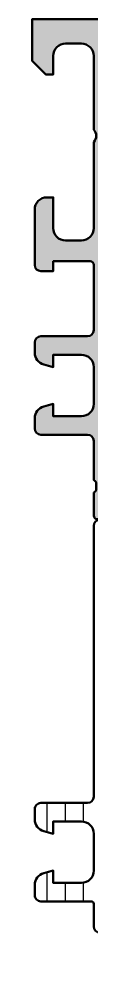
# Model space of a CAD drawing. Extents: x 0 to 104, y -75 to 90.
# Drawn here: x 30 to 34.8, y 12.5 to 90 of the extents above; entities that cross this region are included whole.
import ezdxf

# ---------------------------------------------------------------- set-up
doc = ezdxf.new("R2010")
doc.units = 0
for name, color, linetype, lineweight in [('0S-Alu contour', 7, 'Continuous', 50), ('0S-Alu hatch', 252, 'Continuous', 25), ('0S-Plastic contour', 254, 'Continuous', 50), ('0S-Plastic hatch', 253, 'Continuous', 25)]:
    doc.layers.add(name, color=color, linetype=linetype, lineweight=lineweight)

# ---------------------------------------------------------------- blocks, each defined once
blk = doc.blocks.new('284639__8B22DBD5_8BBC_4731_A836_5E5B8DB3A816___96AA1B14_B327_4AFA_A6A4_4AA2CDEC6CCD_')
at = {"layer": '0S-Plastic hatch'}
h = blk.add_hatch(dxfattribs=at)
h.set_pattern_fill('ANSI31', color=256, scale=0.4680000000000001, angle=45, style=0)
h.set_pattern_definition([(90, (0, 0), (-1.4859, 0), [])])
edge = h.paths.add_edge_path()
edge.add_line((34.99999999999995, 48.79000299999965), (34.99999999999999, 26.74999999999958))
edge.add_ellipse((34.5, 26.74999999999958), major_axis=(-0.4999999999999858, 0), ratio=1, start_angle=90, end_angle=180, ccw=False)
edge.add_line((34.5, 26.24999999999959), (30.69999999999997, 26.2499999999996))
edge.add_arc((30.69999999999997, 25.74999999999963), 0.4999999999999645, 89.99999999999959, 180)
edge.add_line((30.2, 25.74999999999964), (30.19999999999999, 24.91925077662529))
edge.add_arc((31.20000000000009, 24.91925077662529), 1.000000000000103, 180, 255.0000000000062)
edge.add_line((30.94118095489765, 23.95332495033609), (31.7, 23.74999999999965))
edge.add_line((31.7, 23.74999999999965), (31.7, 24.74999999999957))
edge.add_line((31.7, 24.74999999999957), (34.00000000000007, 24.74999999999954))
edge.add_ellipse((34.00000000000006, 23.7499999999996), major_axis=(-0.999999999999936, 0), ratio=1, start_angle=180, end_angle=269.9999999999992, ccw=False)
edge.add_line((35, 23.7499999999996), (34.99999999999998, 20.74999999999958))
edge.add_ellipse((33.99999999999999, 20.74999999999959), major_axis=(-0.9999999999999928, 0), ratio=1, start_angle=90, end_angle=180, ccw=False)
edge.add_line((33.99999999999999, 19.74999999999959), (31.69999999999999, 19.74999999999959))
edge.add_line((31.69999999999999, 19.74999999999959), (31.69999999999999, 20.7499999999996))
edge.add_line((31.69999999999999, 20.7499999999996), (30.94118095489742, 20.54667504966297))
edge.add_arc((31.19999999999999, 19.58074922337391), 0.9999999999999957, 105.0000000000028, 180)
edge.add_line((30.2, 19.58074922337392), (30.2, 18.74999999999953))
edge.add_arc((30.69999999999999, 18.74999999999953), 0.4999999999999929, 180, 270.0000000000008)
edge.add_line((30.7, 18.24999999999954), (34.79999999999999, 18.2499999999996))
edge.add_ellipse((34.79999999999998, 18.04999999999957), major_axis=(-0.2000000000000242, 0), ratio=1, start_angle=180, end_angle=269.99999999999795, ccw=False)
edge.add_line((35, 18.04999999999957), (35.00000000000001, 16.20999699999964))
edge.add_arc((35.50000000000001, 16.20999699999965), 0.5, 180, 269.9999999999992)
edge.add_line((35.5, 15.70999699999965), (36.31804666212625, 15.70999699999965))
edge.add_ellipse((36.31804666212626, 15.40999699999963), major_axis=(-0.3000000000000202, 0), ratio=1, start_angle=179.9920751942274, end_angle=270.00000000000136, ccw=False)
edge.add_line((36.61804665925667, 15.40995550581374), (36.61771471172926, 13.00999861706763))
edge.add_arc((37.11771068916784, 13.00999597743822), 0.4999959774455478, 179.9996975182267, 270.0000000001156)
edge.add_line((37.11771068916885, 12.50999999999267), (40.59425482689243, 12.50999999999964))
edge.add_arc((40.45194417790106, 13.49981807472249), 0.9999960709244822, 278.1816080519002, 392.7270160998381)
edge.add_line((41.29319682689245, 14.04045299999961), (39.96698728326968, 16.33751562589296))
edge.add_ellipse((40.40000000000004, 16.58751560019252), major_axis=(-0.4999999999999873, 0), ratio=1, start_angle=0, end_angle=29.99999659934599, ccw=False)
edge.add_line((39.90000000000005, 16.58751560019239), (39.9, 16.81001272907964))
edge.add_ellipse((40.09999999999996, 16.81001272907969), major_axis=(-0.1999999999999602, 0), ratio=1, start_angle=270, end_angle=360, ccw=False)
edge.add_line((40.09999999999996, 17.01001272907965), (43.89999999999999, 17.01001272907959))
edge.add_arc((43.89999999999999, 17.4100127290796), 0.4000000000000057, 270, 450)
edge.add_line((43.89999999999999, 17.8100127290796), (41.89999999999999, 17.81001272907963))
edge.add_ellipse((41.9, 18.11001272907963), major_axis=(-0.2999999999999971, 0), ratio=1, start_angle=0, end_angle=89.99999999999733, ccw=False)
edge.add_line((41.60000000000001, 18.11001272907951), (41.59999999999993, 18.31001272907982))
edge.add_arc((41.29999999999993, 18.31001272907974), 0.2999999999999971, 0, 180)
edge.add_line((40.99999999999993, 18.31001272907965), (40.99999999999998, 18.11001272907977))
edge.add_ellipse((40.69999999999995, 18.11001272907969), major_axis=(-0.3000000000000327, 0), ratio=1, start_angle=90, end_angle=180, ccw=False)
edge.add_line((40.69999999999995, 17.81001272907965), (39.53589838479972, 17.81001272907965))
edge.add_ellipse((39.53589838479971, 18.0100127287111), major_axis=(-0.1999999996314443, 0), ratio=1, start_angle=60.000005346308, end_angle=90.00000000000199, ccw=False)
edge.add_line((39.43589840114587, 17.83680763894232), (38.39909590174437, 18.43540571207528))
edge.add_ellipse((39.39909573626414, 20.16745660626671), major_axis=(-1.999999992277229, 0), ratio=1, start_angle=1.7229977105178023, end_angle=60.000005346308, ccw=False)
edge.add_line((37.40000000000003, 20.10732170492364), (37.36927900988839, 21.04344004725017))
edge.add_ellipse((37.56917139848768, 21.04999999999962), major_axis=(-0.2000000000000093, 0), ratio=1, start_angle=-90, end_angle=1.879625158996305, ccw=False)
edge.add_line((37.56917139848768, 21.24999999999963), (37.79999999999999, 21.24999999999962))
edge.add_arc((37.79999999999999, 21.44999999999963), 0.2000000000000028, 270, 360)
edge.add_line((37.99999999999999, 21.44999999999963), (37.99999999999999, 23.04999999999962))
edge.add_arc((37.79999999999999, 23.04999999999962), 0.2000000000000028, 0, 89.99999999999797)
edge.add_line((37.8, 23.24999999999962), (37.49040958715016, 23.24999999999962))
edge.add_ellipse((37.49040958715016, 23.44999999999963), major_axis=(-0.2000000000000028, 0), ratio=1, start_angle=1.8796251526298988, end_angle=89.9999999999979, ccw=False)
edge.add_ellipse((778.3527883481771, 52.11395122361415), major_axis=(-741.6166718275392, 0), ratio=1, start_angle=1.5436644315739727, end_angle=2.2155768725554026, ccw=False)
edge.add_ellipse((47.0000000000009, 32.46001272908018), major_axis=(-10.00000000000092, 0), ratio=1, start_angle=-1.8796251589031954, end_angle=1.8584317750161858, ccw=False)
edge.add_line((37.00538057003551, 32.78801036653617), (37.2631549213542, 40.722812492831))
edge.add_ellipse((38.2626168643505, 40.6900127290797), major_axis=(-1.000000000000045, 0), ratio=1, start_angle=269.99999999999795, end_angle=358.12037484077, ccw=False)
edge.add_line((38.26261686435053, 41.69001272907974), (40.70000000000006, 41.69001272907965))
edge.add_ellipse((40.70000000000004, 41.3900127290797), major_axis=(-0.2999999999999474, 0), ratio=1, start_angle=180, end_angle=269.99999999999727, ccw=False)
edge.add_line((40.99999999999999, 41.3900127290797), (40.99999999999999, 41.19001272907968))
edge.add_arc((41.29999999999998, 41.19001272907967), 0.2999999999999829, 180, 360)
edge.add_line((41.59999999999995, 41.19001272907966), (41.59999999999995, 41.39001272907967))
edge.add_ellipse((41.89999999999993, 41.39001272907967), major_axis=(-0.2999999999999687, 0), ratio=1, start_angle=270.00000000000136, end_angle=360, ccw=False)
edge.add_line((41.89999999999992, 41.69001272907964), (43.89999999999999, 41.69001272907968))
edge.add_arc((43.89999999999999, 42.09001272907966), 0.3999999999999772, 270.000000000001, 450.000000000001)
edge.add_line((43.89999999999998, 42.49001272907963), (39.38786141229967, 42.49001272907956))
edge.add_ellipse((39.38786141229964, 44.49001272907956), major_axis=(-2.000000000000007, 0), ratio=1, start_angle=-1.8796251589999997, end_angle=90.0000000000008, ccw=False)
edge.add_line((37.38893752630685, 44.55561225657414), (37.40000000000009, 44.89270375323801))
edge.add_ellipse((39.39909574398344, 44.8325688516603), major_axis=(-2.000000000000029, 0), ratio=1, start_angle=299.9999944763776, end_angle=358.27700228941245, ccw=False)
edge.add_line((38.39909591096247, 46.56461975563459), (39.39999991651044, 47.14249182401397))
edge.add_arc((38.89999999999993, 48.00851727600113), 1.000000000000033, 299.9999944763784, 360)
edge.add_line((39.89999999999997, 48.00851727600099), (39.90000000000003, 48.40457006550361))
edge.add_ellipse((40.40000000000002, 48.40457006550353), major_axis=(-0.5, 0), ratio=1, start_angle=330.0000034006549, end_angle=360, ccw=False)
edge.add_line((39.96698728326965, 48.6545700398031), (41.29776616930643, 50.9595469999996))
edge.add_arc((40.45651352031512, 51.50018192527682), 0.999996070924465, 327.2729839001554, 441.8183919481001)
edge.add_line((40.59882416930648, 52.48999999999965), (37.1222800315829, 52.49000000000663))
edge.add_arc((37.12228003158189, 51.99000402256106), 0.4999959774455718, 89.99999999988437, 180.0079248428868)
edge.add_line((36.62228405891901, 51.989934865817), (36.62261599880132, 49.59004449294512))
edge.add_ellipse((36.32261600310557, 49.59000299856505), major_axis=(-0.2999999985653959, 0), ratio=1, start_angle=90, end_angle=180.0079248428869, ccw=False)
edge.add_line((36.32261600310557, 49.29000299999965), (35.49999999999994, 49.29000299999966))
edge.add_arc((35.49999999999994, 48.79000299999965), 0.5, 90, 180)
at = {"layer": '0S-Plastic contour', "color": 7}
for points in [[(36.62228405891901, 51.989934865817), (36.62261599880132, 49.59004449294512)], [(40.59882416930648, 52.48999999999965), (37.1222800315829, 52.49000000000663)], [(39.96698728326965, 48.6545700398031), (41.29776616930643, 50.9595469999996)], [(36.32261600310557, 49.29000299999965), (35.49999999999994, 49.29000299999966)], [(34.99999999999995, 48.79000299999965), (34.99999999999999, 26.74999999999958)], [(39.89999999999997, 48.00851727600099), (39.90000000000003, 48.40457006550361)], [(38.39909591096247, 46.56461975563459), (39.39999991651044, 47.14249182401397)], [(37.38893752630685, 44.55561225657414), (37.40000000000009, 44.89270375323801)], [(43.89999999999998, 42.49001272907963), (39.38786141229967, 42.49001272907956)], [(38.26261686435053, 41.69001272907974), (40.70000000000006, 41.69001272907965)], [(40.99999999999999, 41.3900127290797), (40.99999999999999, 41.19001272907968)], [(41.59999999999995, 41.19001272907966), (41.59999999999995, 41.39001272907967)], [(41.89999999999992, 41.69001272907964), (43.89999999999999, 41.69001272907968)], [(37.00538057003551, 32.78801036653617), (37.2631549213542, 40.722812492831)], [(30.2, 25.74999999999964), (30.19999999999999, 24.91925077662529)], [(34.5, 26.24999999999959), (30.69999999999997, 26.2499999999996)], [(30.94118095489765, 23.95332495033609), (31.7, 23.74999999999965), (31.7, 24.74999999999957), (34.00000000000007, 24.74999999999954)], [(35, 23.7499999999996), (34.99999999999998, 20.74999999999958)], [(37.8, 23.24999999999962), (37.49040958715016, 23.24999999999962)], [(37.99999999999999, 21.44999999999963), (37.99999999999999, 23.04999999999962)], [(37.40000000000003, 20.10732170492364), (37.36927900988839, 21.04344004725017)], [(37.56917139848768, 21.24999999999963), (37.79999999999999, 21.24999999999962)], [(33.99999999999999, 19.74999999999959), (31.69999999999999, 19.74999999999959), (31.69999999999999, 20.7499999999996), (30.94118095489742, 20.54667504966297)], [(30.2, 19.58074922337392), (30.2, 18.74999999999953)], [(30.7, 18.24999999999954), (34.79999999999999, 18.2499999999996)], [(35, 18.04999999999957), (35.00000000000001, 16.20999699999964)], [(39.43589840114587, 17.83680763894232), (38.39909590174437, 18.43540571207528)], [(40.99999999999993, 18.31001272907965), (40.99999999999998, 18.11001272907977)], [(41.60000000000001, 18.11001272907951), (41.59999999999993, 18.31001272907982)], [(40.69999999999995, 17.81001272907965), (39.53589838479972, 17.81001272907965)], [(43.89999999999999, 17.8100127290796), (41.89999999999999, 17.81001272907963)], [(39.90000000000005, 16.58751560019239), (39.9, 16.81001272907964)], [(41.29319682689245, 14.04045299999961), (39.96698728326968, 16.33751562589296)], [(40.09999999999996, 17.01001272907965), (43.89999999999999, 17.01001272907959)], [(35.5, 15.70999699999965), (36.31804666212625, 15.70999699999965)], [(36.61804665925667, 15.40995550581374), (36.61771471172926, 13.00999861706763)], [(37.11771068916885, 12.50999999999267), (40.59425482689243, 12.50999999999964)]]:
    blk.add_lwpolyline(points, dxfattribs=at)
for centre, radius, start, end in [((37.12228003158189, 51.99000402256106), 0.4999959774455718, 89.99999999988437, 180.0079248428868), ((40.45651352031512, 51.50018192527682), 0.999996070924465, 327.2729839001554, 81.81839194810009), ((35.49999999999994, 48.79000299999965), 0.5, 90, 180), ((38.89999999999993, 48.00851727600113), 1.000000000000033, 299.9999944763784, 0), ((43.89999999999999, 42.09001272907966), 0.3999999999999772, 270.000000000001, 90.00000000000102), ((41.29999999999998, 41.19001272907967), 0.2999999999999829, 180, 0), ((30.69999999999997, 25.74999999999963), 0.4999999999999645, 89.99999999999959, 180), ((31.20000000000009, 24.91925077662529), 1.000000000000103, 180, 255.0000000000062), ((37.79999999999999, 23.04999999999962), 0.2000000000000028, 0, 89.99999999999797), ((37.79999999999999, 21.44999999999963), 0.2000000000000028, 270, 0), ((31.19999999999999, 19.58074922337391), 0.9999999999999957, 105.0000000000028, 180), ((30.69999999999999, 18.74999999999953), 0.4999999999999929, 180, 270.0000000000008), ((41.29999999999993, 18.31001272907974), 0.2999999999999971, 0, 180), ((43.89999999999999, 17.4100127290796), 0.4000000000000057, 270, 90), ((35.50000000000001, 16.20999699999965), 0.5, 180, 269.9999999999992), ((40.45194417790106, 13.49981807472249), 0.9999960709244822, 278.1816080519002, 32.72701609983807), ((37.11771068916784, 13.00999597743822), 0.4999959774455478, 179.9996975182267, 270.0000000001156)]:
    blk.add_arc(centre, radius, start, end, dxfattribs=at)
at = {"layer": '0S-Plastic contour', "color": 7, "extrusion": (0, 0, -1)}
for centre, radius, start, end in [((-36.32261600310557, 49.59000299856505), 0.2999999985653959, 179.9920751571131, 270), ((-40.40000000000002, 48.40457006550353), 0.5, 0, 29.99999659934507), ((-39.39909574398344, 44.8325688516603), 2.000000000000029, 1.72299771058757, 60.00000552362243), ((-39.38786141229964, 44.49001272907956), 2.000000000000007, 269.9999999999992, 1.879625158999989), ((-38.2626168643505, 40.6900127290797), 1.000000000000045, 1.879625159229999, 90.00000000000205), ((-40.70000000000004, 41.3900127290797), 0.2999999999999474, 90.00000000000273, 180), ((-41.89999999999993, 41.39001272907967), 0.2999999999999687, 0, 89.99999999999864), ((-47.0000000000009, 32.46001272908018), 10.00000000000092, 358.1415682249838, 1.879625158903214), ((-778.3527883481771, 52.11395122361415), 741.6166718275392, 357.7844231274446, 358.456335568426), ((-34.5, 26.74999999999958), 0.4999999999999858, 180, 270), ((-34.00000000000006, 23.7499999999996), 0.999999999999936, 90.00000000000081, 180), ((-37.49040958715016, 23.44999999999963), 0.2000000000000028, 270.0000000000021, 358.1203748473701), ((-37.56917139848768, 21.04999999999962), 0.2000000000000093, 358.1203748410037, 90), ((-33.99999999999999, 20.74999999999959), 0.9999999999999928, 180, 270), ((-39.39909573626414, 20.16745660626671), 1.999999992277229, 299.999994653692, 358.2770022894822), ((-34.79999999999998, 18.04999999999957), 0.2000000000000242, 90.00000000000205, 180), ((-39.53589838479971, 18.0100127287111), 0.1999999996314443, 269.999999999998, 299.9999946536921), ((-40.69999999999995, 18.11001272907969), 0.3000000000000327, 180, 270), ((-41.9, 18.11001272907963), 0.2999999999999971, 270.0000000000027, 0), ((-40.09999999999996, 16.81001272907969), 0.1999999999999602, 0, 90), ((-40.40000000000004, 16.58751560019252), 0.4999999999999873, 330.000003400654, 0), ((-36.31804666212626, 15.40999699999963), 0.3000000000000202, 89.99999999999864, 180.0079248057727)]:
    blk.add_arc(centre, radius, start, end, dxfattribs=at)
blk = doc.blocks.new('438020__2ECAC5B4_D1D5_4E32_83EF_7E72271C431F_')
at = {"layer": '0S-Alu hatch'}
h = blk.add_hatch(color=256, dxfattribs=at)
edge = h.paths.add_edge_path()
edge.add_ellipse((34, 86.99999999999999), major_axis=(-1, 0), ratio=1, start_angle=180, end_angle=270.0000000000008, ccw=False)
edge.add_line((35, 86.99999999999999), (35, 80.99999999999999))
edge.add_ellipse((34.47500000000002, 80.49999999999999), major_axis=(-0.7249999999999835, 0), ratio=1, start_angle=136.3971810272953, end_angle=223.6028189727049, ccw=False)
edge.add_line((35, 79.99999999999999), (35, 72.99999999999987))
edge.add_ellipse((34.00000000000011, 72.99999999999987), major_axis=(-0.9999999999998863, 0), ratio=1, start_angle=90.00000000000489, end_angle=180, ccw=False)
edge.add_line((34.0000000000002, 71.99999999999999), (32.7000000000003, 71.99999999999987))
edge.add_ellipse((32.70000000000022, 73.00000000000006), major_axis=(-1.000000000000184, 0), ratio=1, start_angle=0, end_angle=90.00000000000489, ccw=False)
edge.add_line((31.70000000000003, 73), (31.69999999999993, 75.49999999999987))
edge.add_line((31.69999999999993, 75.49999999999987), (31.20000000000028, 75.49999999999999))
edge.add_arc((31.20000000000004, 74.49999999999999), 1, 89.99999999998697, 180)
edge.add_line((30.20000000000005, 74.49999999999999), (30.20000000000005, 69.99999999999999))
edge.add_arc((30.70000000000005, 69.99999999999999), 0.5, 180, 270)
edge.add_line((30.70000000000005, 69.49999999999999), (31.70000000000005, 69.49999999999999))
edge.add_line((31.70000000000005, 69.49999999999999), (31.70000000000005, 70.29999999999994))
edge.add_line((31.70000000000005, 70.29999999999994), (34.70000000000005, 70.29999999999994))
edge.add_ellipse((34.70000000000005, 69.99999999999999), major_axis=(-0.2999999999999545, 0), ratio=1, start_angle=180, end_angle=270, ccw=False)
edge.add_line((35, 69.99999999999999), (35, 64.70000000000009))
edge.add_ellipse((34.49999999999994, 64.70000000000009), major_axis=(-0.500000000000057, 0), ratio=1, start_angle=90.00000000000159, end_angle=180, ccw=False)
edge.add_line((34.49999999999996, 64.20000000000003), (30.70000000000003, 64.1999999999999))
edge.add_arc((30.70000000000005, 63.69999999999992), 0.5, 90.0000000000016, 180)
edge.add_line((30.20000000000005, 63.69999999999992), (30.20000000000005, 62.86925077662566))
edge.add_arc((31.20000000000019, 62.86925077662566), 1.000000000000142, 180, 254.9999999999993)
edge.add_line((30.94118095489762, 61.90332495033646), (31.70000000000016, 61.70000000000003))
edge.add_line((31.70000000000016, 61.70000000000003), (31.69999999999993, 62.70000000000003))
edge.add_line((31.69999999999993, 62.70000000000003), (33.99999999999995, 62.70000000000003))
edge.add_ellipse((33.99999999999995, 61.69999999999998), major_axis=(-1.000000000000056, 0), ratio=1, start_angle=180, end_angle=270, ccw=False)
edge.add_line((35, 61.69999999999998), (35, 58.70000000000003))
edge.add_ellipse((34, 58.70000000000003), major_axis=(-1, 0), ratio=1, start_angle=90, end_angle=180, ccw=False)
edge.add_line((34, 57.70000000000003), (31.70000000000005, 57.70000000000003))
edge.add_line((31.70000000000005, 57.70000000000003), (31.70000000000005, 58.70000000000015))
edge.add_line((31.70000000000005, 58.70000000000015), (30.94118095489745, 58.49667504966339))
edge.add_arc((31.20000000000015, 57.53074922337438), 0.9999999999999886, 105.0000000000106, 180)
edge.add_line((30.20000000000016, 57.53074922337452), (30.20000000000005, 56.7000000000001))
edge.add_arc((30.70000000000005, 56.70000000000003), 0.5, 180, 270)
edge.add_line((30.70000000000005, 56.20000000000003), (34.5, 56.20000000000003))
edge.add_ellipse((34.5, 55.70000000000003), major_axis=(-0.5, 0), ratio=1, start_angle=180, end_angle=270, ccw=False)
edge.add_line((35, 55.70000000000004), (35.00000000000011, 52.49999999999976))
edge.add_ellipse((34.92116355345736, 52.23247940800717), major_axis=(-0.2788950563268429, 0), ratio=1, start_angle=178.8354106259445, end_angle=253.5801235805329, ccw=False)
edge.add_line((35.20000099999982, 52.22681100000901), (35.2000009999997, 51.77321700000827))
edge.add_ellipse((34.92113290435685, 51.76755634053128), major_axis=(-0.2789255417368365, 0), ratio=1, start_angle=106.4245945553221, end_angle=181.1628700728731, ccw=False)
edge.add_line((34.99999999999977, 51.50001300000859), (34.99999999999977, 49.62000200000004))
edge.add_arc((35.29999999999978, 49.62000200000004), 0.3000000000000114, 180, 270)
edge.add_line((35.29999999999978, 49.32000200000003), (36.27997431904248, 49.32000200000003))
edge.add_arc((36.27997431904248, 49.6200020000001), 0.3000000000000682, 270, 360)
edge.add_line((36.57997431904255, 49.6200020000001), (36.57997431904255, 52.37999999999992))
edge.add_ellipse((36.6999743190425, 52.37999999999992), major_axis=(-0.1199999999999477, 0), ratio=1, start_angle=270, end_angle=360, ccw=False)
edge.add_line((36.6999743190425, 52.49999999999987), (40.99999999999998, 52.49999999999998))
edge.add_ellipse((41, 51.99999999999998), major_axis=(-0.5, 0), ratio=1, start_angle=180, end_angle=270.00000000000165, ccw=False)
edge.add_line((41.5, 51.99999999999991), (41.49999999999988, 51.30000000000006))
edge.add_line((41.49999999999988, 51.30000000000006), (40.1185045423773, 48.90717967697272))
edge.add_arc((40.23811978464815, 48.83811978464845), 0.1381197846485239, 149.9999999999966, 275.622577550792)
edge.add_arc((39.76177675882601, 53.67660886185074), 5.000000000002989, 275.6225775507908, 342.251583643928)
edge.add_ellipse((45.00000000000006, 52.00000000000266), major_axis=(-0.4999999999973117, 0), ratio=1, start_angle=270.0000000000008, end_angle=342.251583643928, ccw=False)
edge.add_line((45.00000000000005, 52.49999999999998), (58.9999999999997, 52.49999999999999))
edge.add_ellipse((58.99999999999969, 52.00000000000025), major_axis=(-0.49999999999973, 0), ratio=1, start_angle=197.7484163560718, end_angle=269.9999999999992, ccw=False)
edge.add_arc((64.23822324117351, 53.67660886184823), 5.000000000000358, 197.7484163560716, 264.3774224492121)
edge.add_arc((63.76188021535188, 48.83811978464834), 0.1381197846483152, 264.3774224492119, 390.0000000000033)
edge.add_line((63.88149545762255, 48.9071796769725), (62.5, 51.29999999999971))
edge.add_line((62.5, 51.29999999999971), (62.5, 51.99999999999999))
edge.add_ellipse((62.99999999999989, 51.99999999999999), major_axis=(-0.4999999999998864, 0), ratio=1, start_angle=270.00000000000165, end_angle=360, ccw=False)
edge.add_line((62.99999999999987, 52.49999999999987), (67.30002568095733, 52.5))
edge.add_ellipse((67.30002568095733, 52.37999999999987), major_axis=(-0.1200000000001182, 0), ratio=1, start_angle=180, end_angle=270, ccw=False)
edge.add_line((67.42002568095745, 52.37999999999986), (67.42002568095734, 49.62000200000017))
edge.add_arc((67.72002568095758, 49.62000200000016), 0.3000000000002387, 180, 270)
edge.add_line((67.72002568095758, 49.32000199999992), (68.70000000000022, 49.32000199999992))
edge.add_arc((68.70000000000022, 49.62000199999993), 0.3000000000000114, 270, 360)
edge.add_line((69.00000000000023, 49.62000199999993), (69.00000000000023, 51.50001300000825))
edge.add_ellipse((69.07886709564346, 51.76755634053116), major_axis=(-0.2789255417371419, 0), ratio=1, start_angle=-1.1628700728908825, end_angle=73.57540544463092, ccw=False)
edge.add_line((68.79999900000028, 51.77321700000824), (68.79999900000028, 52.2268110000087))
edge.add_ellipse((69.07883644654297, 52.23247940800699), major_axis=(-0.2788950563270525, 0), ratio=1, start_angle=-73.58012358052582, end_angle=1.1645893740815723, ccw=False)
edge.add_line((69.00000000000011, 52.49999999999976), (69, 55.70000000000013))
edge.add_ellipse((69.49999999999977, 55.70000000000014), major_axis=(-0.4999999999997727, 0), ratio=1, start_angle=270, end_angle=360, ccw=False)
edge.add_line((69.49999999999977, 56.19999999999992), (73.29999999999995, 56.19999999999992))
edge.add_arc((73.29999999999995, 56.69999999999991), 0.5, 270, 360)
edge.add_line((73.79999999999995, 56.69999999999991), (73.79999999999995, 57.5307492233741))
edge.add_arc((72.79999999999974, 57.5307492233741), 1.000000000000213, 0, 74.99999999998187)
edge.add_line((73.05881904510262, 58.4966750496633), (72.29999999999995, 58.70000000000015))
edge.add_line((72.29999999999995, 58.70000000000015), (72.29999999999984, 57.70000000000003))
edge.add_line((72.29999999999984, 57.70000000000003), (69.99999999999983, 57.70000000000003))
edge.add_ellipse((69.99999999999983, 58.69999999999985), major_axis=(-0.9999999999998223, 0), ratio=1, start_angle=0, end_angle=90, ccw=False)
edge.add_line((69, 58.6999999999999), (69.00000000000011, 61.70000000000018))
edge.add_ellipse((70, 61.70000000000015), major_axis=(-0.9999999999998863, 0), ratio=1, start_angle=270, end_angle=360, ccw=False)
edge.add_line((70, 62.70000000000003), (72.30000000000007, 62.70000000000003))
edge.add_line((72.30000000000007, 62.70000000000003), (72.29999999999995, 61.69999999999991))
edge.add_line((72.29999999999995, 61.69999999999991), (73.05881904510257, 61.90332495033664))
edge.add_arc((72.79999999999991, 62.86925077662559), 0.9999999999999158, 285.0000000000093, 360)
edge.add_line((73.79999999999983, 62.86925077662546), (73.79999999999995, 63.69999999999995))
edge.add_arc((73.29999999999995, 63.70000000000002), 0.5, 0, 90)
edge.add_line((73.29999999999995, 64.20000000000002), (69.49999999999983, 64.20000000000003))
edge.add_ellipse((69.49999999999983, 64.69999999999973), major_axis=(-0.4999999999997016, 0), ratio=1, start_angle=0, end_angle=90, ccw=False)
edge.add_line((69.00000000000011, 64.69999999999973), (69, 70.0000000000001))
edge.add_ellipse((69.29999999999984, 70.0000000000001), major_axis=(-0.2999999999998408, 0), ratio=1, start_angle=270, end_angle=360, ccw=False)
edge.add_line((69.29999999999984, 70.29999999999994), (72.29999999999995, 70.29999999999994))
edge.add_line((72.29999999999995, 70.29999999999994), (72.29999999999995, 69.50000000000009))
edge.add_line((72.29999999999995, 69.50000000000009), (73.30000000000013, 69.49999999999999))
edge.add_arc((73.30000000000018, 69.99999999999976), 0.4999999999997727, 269.9999999999935, 360)
edge.add_line((73.79999999999995, 69.99999999999976), (73.79999999999995, 74.49999999999999))
edge.add_arc((72.79999999999995, 74.49999999999999), 1, 0, 90)
edge.add_line((72.79999999999995, 75.49999999999999), (72.29999999999995, 75.49999999999999))
edge.add_line((72.29999999999995, 75.49999999999999), (72.30000000000007, 73.00000000000003))
edge.add_ellipse((71.30000000000005, 72.99999999999997), major_axis=(-1, 0), ratio=1, start_angle=90, end_angle=180, ccw=False)
edge.add_line((71.30000000000005, 71.99999999999997), (69.99999999999999, 71.99999999999999))
edge.add_ellipse((70, 72.99999999999999), major_axis=(-1, 0), ratio=1, start_angle=0, end_angle=89.9999999999992, ccw=False)
edge.add_line((69, 72.99999999999999), (69, 79.99999999999999))
edge.add_ellipse((69.52499999999996, 80.49999999999999), major_axis=(-0.7249999999999835, 0), ratio=1, start_angle=-43.60281897270488, end_angle=43.602818972704824, ccw=False)
edge.add_line((69, 80.99999999999999), (69, 86.99999999999986))
edge.add_ellipse((70.00000000000011, 86.99999999999986), major_axis=(-1.000000000000113, 0), ratio=1, start_angle=270, end_angle=360, ccw=False)
edge.add_line((70.00000000000011, 87.99999999999999), (71.2999999999999, 87.99999999999999))
edge.add_ellipse((71.2999999999999, 86.99999999999991), major_axis=(-1.000000000000071, 0), ratio=1, start_angle=180, end_angle=270, ccw=False)
edge.add_line((72.29999999999995, 86.99999999999986), (72.29999999999984, 85.49999999999999))
edge.add_line((72.29999999999984, 85.49999999999999), (72.90000000000032, 85.49999999999989))
edge.add_line((72.90000000000032, 85.49999999999989), (73.99999999999989, 86.60000000000024))
edge.add_line((73.99999999999989, 86.60000000000024), (74.00000000000011, 89.99999999999999))
edge.add_line((74.00000000000011, 89.99999999999999), (30, 89.99999999999999))
edge.add_line((30, 89.99999999999999), (30, 86.59999999999978))
edge.add_line((30, 86.59999999999978), (31.10000000000002, 85.49999999999999))
edge.add_line((31.10000000000002, 85.49999999999999), (31.70000000000016, 85.49999999999999))
edge.add_line((31.70000000000016, 85.49999999999999), (31.70000000000005, 86.99999999999986))
edge.add_ellipse((32.7000000000001, 86.99999999999991), major_axis=(-1.000000000000056, 0), ratio=1, start_angle=270, end_angle=360, ccw=False)
edge.add_line((32.7000000000001, 87.99999999999997), (33.99999999999999, 87.99999999999999))
edge = h.paths.add_edge_path()
edge.add_ellipse((36.99999999999994, 87.8999999999999), major_axis=(-0.4999999999999432, 0), ratio=1, start_angle=270, end_angle=360, ccw=False)
edge.add_line((36.99999999999994, 88.39999999999985), (67, 88.39999999999996))
edge.add_ellipse((67, 87.89999999999996), major_axis=(-0.5, 0), ratio=1, start_angle=180, end_angle=270, ccw=False)
edge.add_line((67.5, 87.89999999999996), (67.5, 72.19999999999997))
edge.add_ellipse((67.00000000000006, 72.19999999999997), major_axis=(-0.4999999999999432, 0), ratio=1, start_angle=90, end_angle=180, ccw=False)
edge.add_line((67.00000000000006, 71.70000000000003), (62.99999999999982, 71.70000000000003))
edge.add_arc((62.99999999999982, 71.20000000000014), 0.4999999999998864, 90, 180)
edge.add_line((62.49999999999992, 71.20000000000023), (62.49999999999982, 70.50000000000011))
edge.add_arc((62.99999999999987, 70.50000000000006), 0.500000000000057, 180, 269.9999999999935)
edge.add_line((62.99999999999982, 70), (66.69999999999987, 69.99999999999999))
edge.add_ellipse((66.69999999999987, 69.49999999999993), major_axis=(-0.500000000000057, 0), ratio=1, start_angle=180, end_angle=270, ccw=False)
edge.add_line((67.19999999999993, 69.49999999999993), (67.19999999999993, 54.99999999999999))
edge.add_ellipse((66.69999999999993, 54.99999999999999), major_axis=(-0.5, 0), ratio=1, start_angle=90, end_angle=180, ccw=False)
edge.add_line((66.69999999999993, 54.49999999999999), (37.30000000000001, 54.49999999999999))
edge.add_ellipse((37.30000000000001, 55.00000000000004), major_axis=(-0.500000000000057, 0), ratio=1, start_angle=0, end_angle=90, ccw=False)
edge.add_line((36.79999999999996, 55.00000000000004), (36.79999999999996, 69.50000000000004))
edge.add_ellipse((37.2999999999999, 69.50000000000004), major_axis=(-0.4999999999999432, 0), ratio=1, start_angle=270.00000000000324, end_angle=360, ccw=False)
edge.add_line((37.29999999999987, 69.99999999999999), (40.99999999999975, 70.00000000000021))
edge.add_arc((40.99999999999972, 70.50000000000021), 0.5, 270.0000000000033, 360)
edge.add_line((41.49999999999972, 70.50000000000021), (41.49999999999972, 71.20000000000002))
edge.add_arc((40.9999999999998, 71.20000000000003), 0.499999999999929, 0, 89.99999999999837)
edge.add_line((40.99999999999981, 71.69999999999996), (37.00000000000005, 71.70000000000003))
edge.add_ellipse((37.00000000000006, 72.20000000000009), major_axis=(-0.500000000000057, 0), ratio=1, start_angle=0, end_angle=89.9999999999983, ccw=False)
edge.add_line((36.5, 72.20000000000009), (36.5, 87.8999999999999))
at = {"layer": '0S-Alu contour', "color": 7}
for points in [[(72.29999999999995, 86.99999999999986), (72.29999999999984, 85.49999999999999), (72.90000000000032, 85.49999999999989), (73.99999999999989, 86.60000000000024), (74.00000000000011, 89.99999999999999), (30, 89.99999999999999), (30, 86.59999999999978), (31.10000000000002, 85.49999999999999), (31.70000000000016, 85.49999999999999), (31.70000000000005, 86.99999999999986)], [(36.99999999999994, 88.39999999999985), (67, 88.39999999999996)], [(32.7000000000001, 87.99999999999997), (33.99999999999999, 87.99999999999999)], [(36.5, 72.20000000000009), (36.5, 87.8999999999999)], [(67.5, 87.89999999999996), (67.5, 72.19999999999997)], [(70.00000000000011, 87.99999999999999), (71.2999999999999, 87.99999999999999)], [(35, 86.99999999999999), (35, 80.99999999999999)], [(69, 80.99999999999999), (69, 86.99999999999986)], [(35, 79.99999999999999), (35, 72.99999999999987)], [(69, 72.99999999999999), (69, 79.99999999999999)], [(31.70000000000003, 73), (31.69999999999993, 75.49999999999987), (31.20000000000028, 75.49999999999999)], [(72.79999999999995, 75.49999999999999), (72.29999999999995, 75.49999999999999), (72.30000000000007, 73.00000000000003)], [(30.20000000000005, 74.49999999999999), (30.20000000000005, 69.99999999999999)], [(73.79999999999995, 69.99999999999976), (73.79999999999995, 74.49999999999999)], [(34.0000000000002, 71.99999999999999), (32.7000000000003, 71.99999999999987)], [(40.99999999999981, 71.69999999999996), (37.00000000000005, 71.70000000000003)], [(67.00000000000006, 71.70000000000003), (62.99999999999982, 71.70000000000003)], [(71.30000000000005, 71.99999999999997), (69.99999999999999, 71.99999999999999)], [(41.49999999999972, 70.50000000000021), (41.49999999999972, 71.20000000000002)], [(62.49999999999992, 71.20000000000023), (62.49999999999982, 70.50000000000011)], [(30.70000000000005, 69.49999999999999), (31.70000000000005, 69.49999999999999), (31.70000000000005, 70.29999999999994), (34.70000000000005, 70.29999999999994)], [(35, 69.99999999999999), (35, 64.70000000000009)], [(37.29999999999987, 69.99999999999999), (40.99999999999975, 70.00000000000021)], [(62.99999999999982, 70), (66.69999999999987, 69.99999999999999)], [(69.00000000000011, 64.69999999999973), (69, 70.0000000000001)], [(69.29999999999984, 70.29999999999994), (72.29999999999995, 70.29999999999994), (72.29999999999995, 69.50000000000009), (73.30000000000013, 69.49999999999999)], [(36.79999999999996, 55.00000000000004), (36.79999999999996, 69.50000000000004)], [(67.19999999999993, 69.49999999999993), (67.19999999999993, 54.99999999999999)], [(30.20000000000005, 63.69999999999992), (30.20000000000005, 62.86925077662566)], [(34.49999999999996, 64.20000000000003), (30.70000000000003, 64.1999999999999)], [(73.29999999999995, 64.20000000000002), (69.49999999999983, 64.20000000000003)], [(73.79999999999983, 62.86925077662546), (73.79999999999995, 63.69999999999995)], [(30.94118095489762, 61.90332495033646), (31.70000000000016, 61.70000000000003), (31.69999999999993, 62.70000000000003), (33.99999999999995, 62.70000000000003)], [(70, 62.70000000000003), (72.30000000000007, 62.70000000000003), (72.29999999999995, 61.69999999999991), (73.05881904510257, 61.90332495033664)], [(35, 61.69999999999998), (35, 58.70000000000003)], [(69, 58.6999999999999), (69.00000000000011, 61.70000000000018)], [(34, 57.70000000000003), (31.70000000000005, 57.70000000000003), (31.70000000000005, 58.70000000000015), (30.94118095489745, 58.49667504966339)], [(73.05881904510262, 58.4966750496633), (72.29999999999995, 58.70000000000015), (72.29999999999984, 57.70000000000003), (69.99999999999983, 57.70000000000003)], [(30.20000000000016, 57.53074922337452), (30.20000000000005, 56.7000000000001)], [(73.79999999999995, 56.69999999999991), (73.79999999999995, 57.5307492233741)], [(30.70000000000005, 56.20000000000003), (34.5, 56.20000000000003)], [(69.49999999999977, 56.19999999999992), (73.29999999999995, 56.19999999999992)], [(35, 55.70000000000004), (35.00000000000011, 52.49999999999976)], [(69.00000000000011, 52.49999999999976), (69, 55.70000000000013)], [(66.69999999999993, 54.49999999999999), (37.30000000000001, 54.49999999999999)], [(35.20000099999982, 52.22681100000901), (35.2000009999997, 51.77321700000827)], [(36.57997431904255, 49.6200020000001), (36.57997431904255, 52.37999999999992)], [(36.6999743190425, 52.49999999999987), (40.99999999999998, 52.49999999999998)], [(41.5, 51.99999999999991), (41.49999999999988, 51.30000000000006), (40.1185045423773, 48.90717967697272)], [(45.00000000000005, 52.49999999999998), (58.9999999999997, 52.49999999999999)], [(63.88149545762255, 48.9071796769725), (62.5, 51.29999999999971), (62.5, 51.99999999999999)], [(62.99999999999987, 52.49999999999987), (67.30002568095733, 52.5)], [(67.42002568095745, 52.37999999999986), (67.42002568095734, 49.62000200000017)], [(68.79999900000028, 51.77321700000824), (68.79999900000028, 52.2268110000087)], [(34.99999999999977, 51.50001300000859), (34.99999999999977, 49.62000200000004)], [(69.00000000000023, 49.62000199999993), (69.00000000000023, 51.50001300000825)], [(35.29999999999978, 49.32000200000003), (36.27997431904248, 49.32000200000003)], [(67.72002568095758, 49.32000199999992), (68.70000000000022, 49.32000199999992)]]:
    blk.add_lwpolyline(points, dxfattribs=at)
at = {"layer": '0S-Alu contour', "color": 7, "extrusion": (0, 0, -1)}
for centre, radius, start, end in [((-36.99999999999994, 87.8999999999999), 0.4999999999999432, 0, 90), ((-67, 87.89999999999996), 0.5, 90, 180), ((-32.7000000000001, 86.99999999999991), 1.000000000000056, 0, 90), ((-34, 86.99999999999999), 1, 89.9999999999992, 180), ((-70.00000000000011, 86.99999999999986), 1.000000000000113, 0, 90), ((-71.2999999999999, 86.99999999999991), 1.000000000000071, 90, 180), ((-34.47500000000002, 80.49999999999999), 0.7249999999999835, 136.3971810272951, 223.6028189727048), ((-69.52499999999996, 80.49999999999999), 0.7249999999999835, 316.3971810272952, 43.60281897270485), ((-32.70000000000022, 73.00000000000006), 1.000000000000184, 269.9999999999951, 0), ((-34.00000000000011, 72.99999999999987), 0.9999999999998863, 180, 269.9999999999951), ((-70, 72.99999999999999), 1, 270.0000000000008, 0), ((-71.30000000000005, 72.99999999999997), 1, 180, 270), ((-37.00000000000006, 72.20000000000009), 0.500000000000057, 270.0000000000017, 0), ((-67.00000000000006, 72.19999999999997), 0.4999999999999432, 180, 270), ((-34.70000000000005, 69.99999999999999), 0.2999999999999545, 90, 180), ((-37.2999999999999, 69.50000000000004), 0.4999999999999432, 0, 89.99999999999675), ((-66.69999999999987, 69.49999999999993), 0.500000000000057, 90, 180), ((-69.29999999999984, 70.0000000000001), 0.2999999999998408, 0, 90), ((-34.49999999999994, 64.70000000000009), 0.500000000000057, 180, 269.9999999999984), ((-69.49999999999983, 64.69999999999973), 0.4999999999997016, 270, 0), ((-33.99999999999995, 61.69999999999998), 1.000000000000056, 90, 180), ((-70, 61.70000000000015), 0.9999999999998863, 0, 90), ((-34, 58.70000000000003), 1, 180, 270), ((-69.99999999999983, 58.69999999999985), 0.9999999999998223, 270, 0), ((-34.5, 55.70000000000003), 0.5, 90, 180), ((-69.49999999999977, 55.70000000000014), 0.4999999999997727, 0, 90), ((-37.30000000000001, 55.00000000000004), 0.500000000000057, 270, 0), ((-66.69999999999993, 54.99999999999999), 0.5, 180, 270), ((-34.92116355345736, 52.23247940800717), 0.2788950563268429, 106.4198764194671, 181.1645893740556), ((-36.6999743190425, 52.37999999999992), 0.1199999999999477, 0, 90), ((-41, 51.99999999999998), 0.5, 89.99999999999837, 180), ((-45.00000000000006, 52.00000000000266), 0.4999999999973117, 17.74841635607204, 89.9999999999992), ((-58.99999999999969, 52.00000000000025), 0.49999999999973, 90.00000000000081, 162.2515836439282), ((-62.99999999999989, 51.99999999999999), 0.4999999999998864, 0, 89.99999999999837), ((-67.30002568095733, 52.37999999999987), 0.1200000000001182, 90, 180), ((-69.07883644654297, 52.23247940800699), 0.2788950563270525, 358.8354106259184, 73.58012358052586), ((-34.92113290435685, 51.76755634053128), 0.2789255417368365, 178.8371299271269, 253.5754054446779), ((-69.07886709564346, 51.76755634053116), 0.2789255417371419, 286.4245945553691, 1.162870072890926)]:
    blk.add_arc(centre, radius, start, end, dxfattribs=at)
at = {"layer": '0S-Alu contour', "color": 7}
for centre, radius, start, end in [((31.20000000000004, 74.49999999999999), 1, 89.99999999998697, 180), ((72.79999999999995, 74.49999999999999), 1, 0, 90), ((40.9999999999998, 71.20000000000003), 0.499999999999929, 0, 89.99999999999837), ((62.99999999999982, 71.20000000000014), 0.4999999999998864, 90, 180), ((30.70000000000005, 69.99999999999999), 0.5, 180, 270), ((40.99999999999972, 70.50000000000021), 0.5, 270.0000000000033, 0), ((62.99999999999987, 70.50000000000006), 0.500000000000057, 180, 269.9999999999935), ((73.30000000000018, 69.99999999999976), 0.4999999999997727, 269.9999999999935, 0), ((30.70000000000005, 63.69999999999992), 0.5, 90.0000000000016, 180), ((73.29999999999995, 63.70000000000002), 0.5, 0, 90), ((31.20000000000019, 62.86925077662566), 1.000000000000142, 180, 254.9999999999993), ((72.79999999999991, 62.86925077662559), 0.9999999999999158, 285.0000000000093, 0), ((31.20000000000015, 57.53074922337438), 0.9999999999999886, 105.0000000000106, 180), ((72.79999999999974, 57.5307492233741), 1.000000000000213, 0, 74.99999999998187), ((30.70000000000005, 56.70000000000003), 0.5, 180, 270), ((73.29999999999995, 56.69999999999991), 0.5, 270, 0), ((39.76177675882601, 53.67660886185074), 5.000000000002989, 275.6225775507908, 342.251583643928), ((64.23822324117351, 53.67660886184823), 5.000000000000358, 197.7484163560716, 264.3774224492121), ((35.29999999999978, 49.62000200000004), 0.3000000000000114, 180, 270), ((36.27997431904248, 49.6200020000001), 0.3000000000000682, 270, 0), ((67.72002568095758, 49.62000200000016), 0.3000000000002387, 180, 270), ((68.70000000000022, 49.62000199999993), 0.3000000000000114, 270, 0), ((40.23811978464815, 48.83811978464845), 0.1381197846485239, 149.9999999999966, 275.622577550792), ((63.76188021535188, 48.83811978464834), 0.1381197846483152, 264.3774224492119, 30.00000000000334)]:
    blk.add_arc(centre, radius, start, end, dxfattribs=at)
blk = doc.blocks.new('439490__AB00DFC8_EBFA_4ABB_B95E_D0CCE1618A57_')
at = {"layer": '0S-Alu contour', "color": 7}
blk.add_blockref('438020__2ECAC5B4_D1D5_4E32_83EF_7E72271C431F_', (0, 0), dxfattribs=at)
at = {"layer": '0S-Plastic contour', "color": 7}
blk.add_blockref('284639__8B22DBD5_8BBC_4731_A836_5E5B8DB3A816___96AA1B14_B327_4AFA_A6A4_4AA2CDEC6CCD_', (0, 0), dxfattribs=at)

msp = doc.modelspace()

# ---------------------------------------------------------------- block references
at = {"layer": '0S-Alu contour', "color": 7}
msp.add_blockref('439490__AB00DFC8_EBFA_4ABB_B95E_D0CCE1618A57_', (0, 0), dxfattribs=at)

doc.saveas('drawing.dxf')
